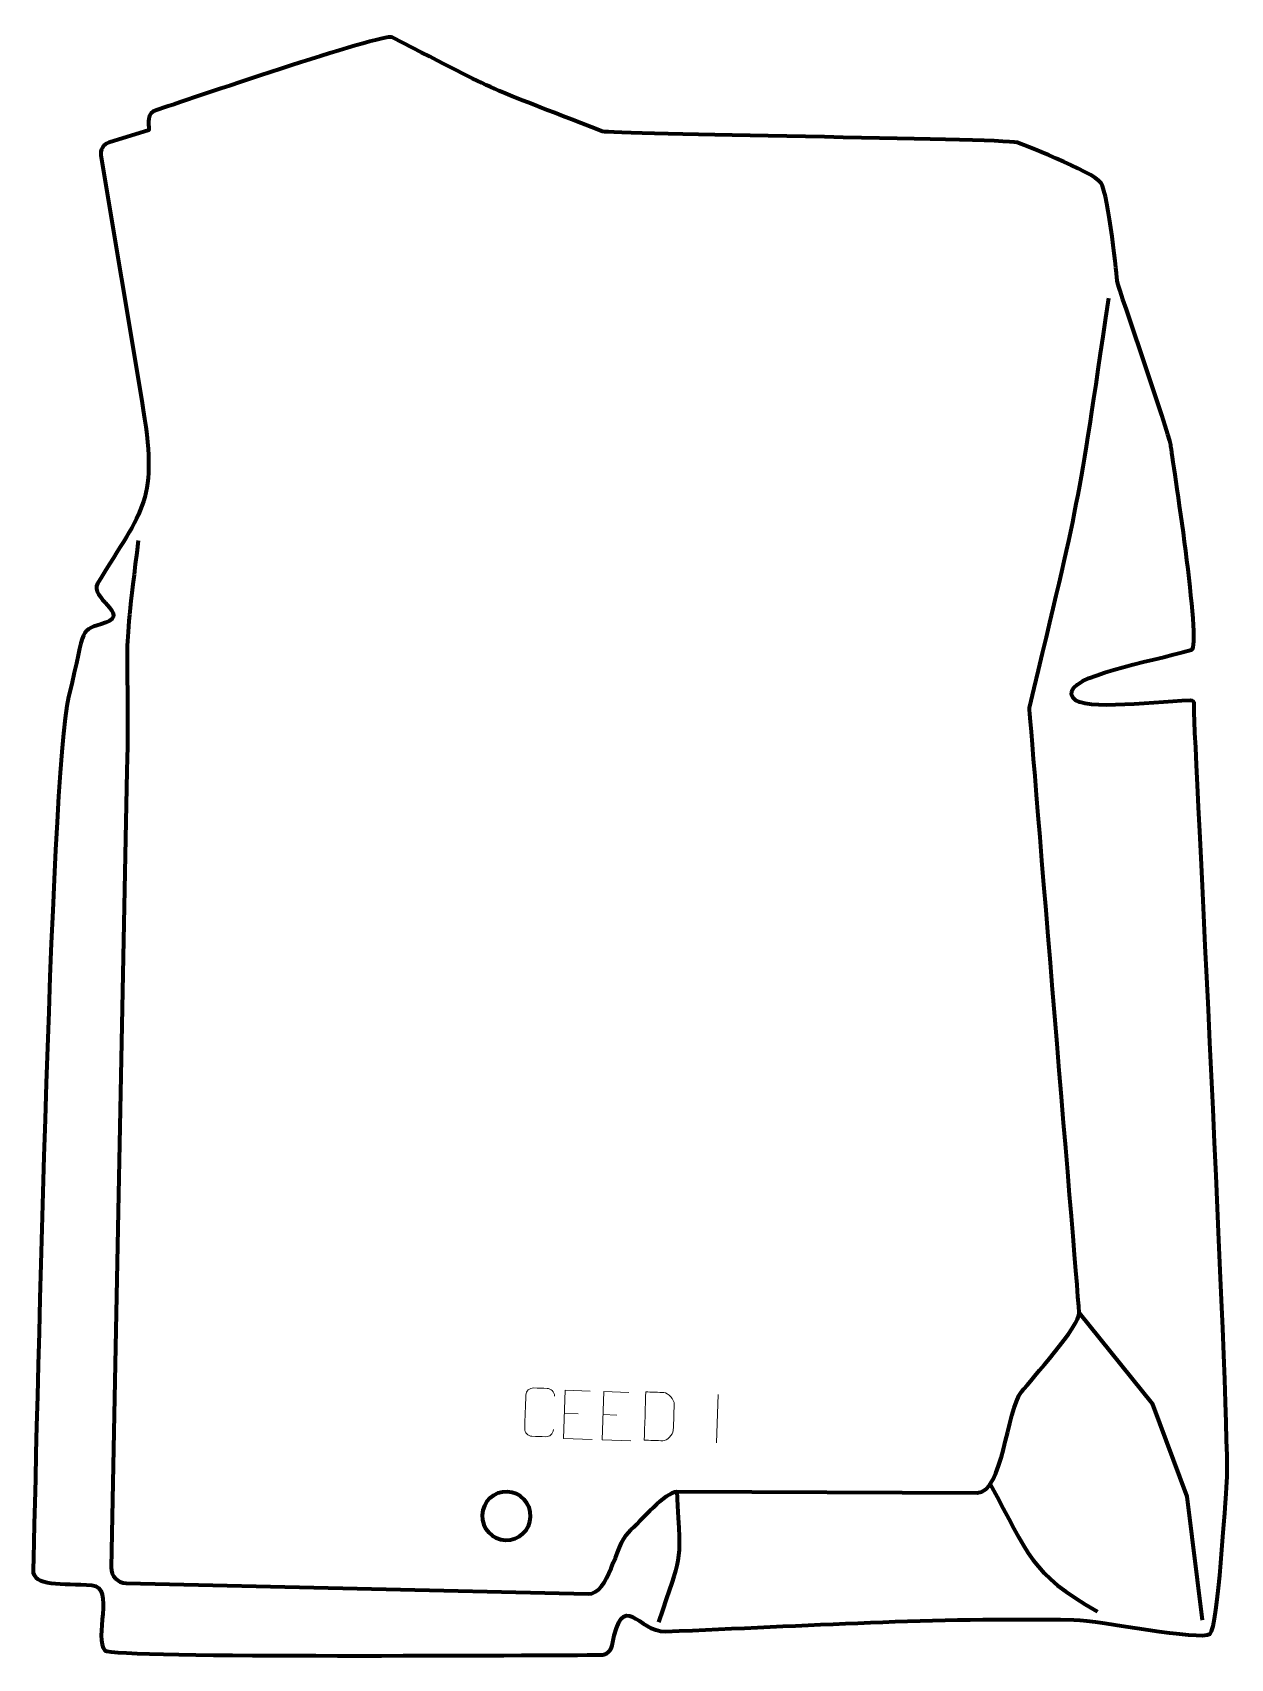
# Model space of a CAD drawing. Header units: millimetres. Extents: x 1942 to 2562, y -13 to 827.
import ezdxf

# ---------------------------------------------------------------- set-up
doc = ezdxf.new("R2010")
doc.units = ezdxf.units.MM
doc.header["$MEASUREMENT"] = 0
doc.layers.add('layer 1', color=7, linetype='Continuous')
doc.layers.add('layer 2', color=7, linetype='Continuous')

msp = doc.modelspace()

# ---------------------------------------------------------------- linework, layer by layer
at = {"layer": 'layer 1', "color": 24, "lineweight": 158}
msp.add_open_spline([(1981.9004, 769.8107), (1981.9004, 769.8107), (2002.5972, 776.2527), (2002.5972, 776.2527), (2002.5972, 776.2527), (2002.3735, 779.9746), (2001.3421, 784.9345), (2006.4851, 786.5959), (2006.4851, 786.5959), (2019.9826, 790.9564), (2123.6404, 826.6784), (2128.5244, 824.1587), (2128.5244, 824.1587), (2188.3476, 793.2955), (2173.3465, 800.287), (2237.0995, 775.6063), (2237.0995, 775.6063), (2241.2431, 774.0022), (2441.3897, 771.9084), (2451.3823, 769.8934), (2451.3823, 769.8934), (2451.3823, 769.8934), (2490.6785, 754.9658), (2494.7023, 748.8949), (2494.7023, 748.8949), (2498.7261, 742.824), (2503.0973, 698.1942), (2503.0973, 698.1942), (2503.0973, 698.1942), (2504.339, 692.403), (2529.7544, 620.6561), (2530.7314, 613.7131), (2530.7314, 613.7131), (2531.6412, 607.2472), (2546.9788, 509.292), (2541.5078, 507.7506), (2541.5078, 507.7506), (2518.7013, 501.3253), (2477.7563, 494.544), (2479.41, 484.7197), (2479.41, 484.7197), (2481.003, 475.2558), (2518.3259, 480.8319), (2540.821, 481.5857), (2540.821, 481.5857), (2543.9551, 481.6907), (2542.6297, 478.3863), (2542.7718, 475.2539), (2542.7718, 475.2539), (2544.4685, 437.858), (2561.6301, 99.1092), (2559.7719, 77.8465), (2559.7719, 77.8465), (2558.9024, 67.8978), (2555.2591, 2.9753), (2551.0769, -0.3889), (2551.0769, -0.3889), (2546.0701, -4.4162), (2494.217, 6.6043), (2480.7238, 6.8202), (2480.7238, 6.8202), (2407.0041, 7.9997), (2344.153, 3.7895), (2269.646, 0.7545), (2269.646, 0.7545), (2255.3974, 0.1741), (2247.603, 23.8369), (2242.0058, -6.463), (2242.0058, -6.463), (2241.4745, -9.3388), (2239.0184, -11.3787), (2236.094, -11.3731), (2236.094, -11.3731), (2211.0658, -11.325), (1983.9235, -13.1955), (1979.9077, -9.0788), (1979.9077, -9.0788), (1973.9057, -2.926), (1985.0977, 23.8172), (1973.1568, 24.652), (1973.1568, 24.652), (1957.878, 25.7201), (1942.4387, 23.8988), (1942.7049, 32.5605), (1942.7049, 32.5605), (1944.5182, 91.5368), (1951.3386, 443.5645), (1961.1009, 483.5605), (1961.1009, 483.5605), (1970.5245, 522.1682), (1965.8027, 516.7499), (1980.3636, 521.9429), (1980.3636, 521.9429), (1992.7337, 526.3547), (1971.5587, 534.8257), (1976.0179, 542.1466), (1976.0179, 542.1466), (2000.003, 581.5252), (2007.7089, 584.0335), (1998.95, 636.4416), (1998.95, 636.4416), (1998.95, 636.4416), (1977.7658, 763.092), (1977.7658, 763.092), (1977.7658, 763.092), (1977.2679, 766.0691), (1979.0184, 768.9136), (1981.9004, 769.8107)], degree=3, knots=[0, 0, 0, 0, 0.03571429, 0.03571429, 0.03571429, 0.03571429, 0.07142857, 0.07142857, 0.07142857, 0.07142857, 0.10714286, 0.10714286, 0.10714286, 0.10714286, 0.14285714, 0.14285714, 0.14285714, 0.14285714, 0.17857143, 0.17857143, 0.17857143, 0.17857143, 0.21428571, 0.21428571, 0.21428571, 0.21428571, 0.25, 0.25, 0.25, 0.25, 0.28571429, 0.28571429, 0.28571429, 0.28571429, 0.32142857, 0.32142857, 0.32142857, 0.32142857, 0.35714286, 0.35714286, 0.35714286, 0.35714286, 0.39285714, 0.39285714, 0.39285714, 0.39285714, 0.42857143, 0.42857143, 0.42857143, 0.42857143, 0.46428571, 0.46428571, 0.46428571, 0.46428571, 0.5, 0.5, 0.5, 0.5, 0.53571429, 0.53571429, 0.53571429, 0.53571429, 0.57142857, 0.57142857, 0.57142857, 0.57142857, 0.60714286, 0.60714286, 0.60714286, 0.60714286, 0.64285714, 0.64285714, 0.64285714, 0.64285714, 0.67857143, 0.67857143, 0.67857143, 0.67857143, 0.71428571, 0.71428571, 0.71428571, 0.71428571, 0.75, 0.75, 0.75, 0.75, 0.78571429, 0.78571429, 0.78571429, 0.78571429, 0.82142857, 0.82142857, 0.82142857, 0.82142857, 0.85714286, 0.85714286, 0.85714286, 0.85714286, 0.89285714, 0.89285714, 0.89285714, 0.89285714, 0.92857143, 0.92857143, 0.92857143, 0.92857143, 1, 1, 1, 1], dxfattribs=at)
at = {"layer": 'layer 1', "color": 250, "lineweight": 9}
for points, knots in [([(2211.673, 105.0289), (2211.4522, 102.7118), (2209.7244, 101.2917), (2207.5776, 101.3559), (2207.5776, 101.3559), (2205.2471, 101.4377), (2202.9167, 101.5191), (2200.5866, 101.6001), (2200.5866, 101.6001), (2198.6591, 101.562), (2196.7539, 103.5142), (2196.8355, 105.5299), (2196.8355, 105.5299), (2197.0374, 111.2964), (2197.2388, 117.0626), (2197.4399, 122.8283), (2197.4399, 122.8283), (2197.5188, 124.965), (2199.3244, 126.6223), (2201.475, 126.5336), (2201.475, 126.5336), (2203.7993, 126.4524), (2206.124, 126.3712), (2208.4486, 126.29), (2208.4486, 126.29), (2210.3953, 126.2575), (2212.3335, 124.6974), (2212.275, 122.2603)], [0, 0, 0, 0, 0.125, 0.125, 0.125, 0.125, 0.25, 0.25, 0.25, 0.25, 0.375, 0.375, 0.375, 0.375, 0.5, 0.5, 0.5, 0.5, 0.625, 0.625, 0.625, 0.625, 0.75, 0.75, 0.75, 0.75, 1, 1, 1, 1]), ([(2230.6618, 124.9168), (2230.6618, 124.9168), (2217.7957, 125.3662), (2217.7957, 125.3662), (2217.7957, 125.3662), (2217.7957, 125.3662), (2216.9245, 100.4279), (2216.9245, 100.4279), (2216.9245, 100.4279), (2216.9245, 100.4279), (2231.7812, 99.9089), (2231.7812, 99.9089)], [0, 0, 0, 0, 0.25, 0.25, 0.25, 0.25, 0.5, 0.5, 0.5, 0.5, 1, 1, 1, 1]), ([(2250.6496, 124.2185), (2250.6496, 124.2185), (2237.7835, 124.668), (2237.7835, 124.668), (2237.7835, 124.668), (2237.7835, 124.668), (2236.9123, 99.7296), (2236.9123, 99.7296), (2236.9123, 99.7296), (2236.9123, 99.7296), (2251.7691, 99.2106), (2251.7691, 99.2106)], [0, 0, 0, 0, 0.25, 0.25, 0.25, 0.25, 0.5, 0.5, 0.5, 0.5, 1, 1, 1, 1]), ([(2258.6161, 99.5988), (2260.9466, 99.5177), (2265.8929, 99.321), (2268.223, 99.2392), (2268.223, 99.2392), (2270.1431, 99.0667), (2273.5833, 102.4903), (2273.6425, 104.5067), (2273.6425, 104.5067), (2273.8436, 110.2733), (2273.9193, 112.4417), (2274.1212, 118.2075), (2274.1212, 118.2075), (2274.1916, 120.3444), (2270.9469, 124.1202), (2268.7954, 124.1818), (2268.7954, 124.1818), (2266.4711, 124.263), (2261.7496, 124.4279), (2259.4249, 124.5091), (2259.4249, 124.5091), (2259.2247, 118.7657), (2258.8172, 105.3425), (2258.6161, 99.5988)], [0, 0, 0, 0, 0.14285714, 0.14285714, 0.14285714, 0.14285714, 0.28571429, 0.28571429, 0.28571429, 0.28571429, 0.42857143, 0.42857143, 0.42857143, 0.42857143, 0.57142857, 0.57142857, 0.57142857, 0.57142857, 0.71428571, 0.71428571, 0.71428571, 0.71428571, 1, 1, 1, 1])]:
    msp.add_open_spline(points, degree=3, knots=knots, dxfattribs=at)
for points in [[(2296.8563, 123.2137), (2296.8563, 123.2137), (2295.9843, 98.2549), (2295.9843, 98.2549)], [(2217.3809, 113.4938), (2217.3809, 113.4938), (2224.5447, 113.2435), (2224.5447, 113.2435)], [(2237.3687, 112.7955), (2237.3687, 112.7955), (2244.5325, 112.5453), (2244.5325, 112.5453)]]:
    msp.add_open_spline(points, degree=3, dxfattribs=at)
at = {"layer": 'layer 1', "color": 250, "lineweight": 200}
msp.add_open_spline([(2186.9639, 47.9718), (2180.0646, 48.2128), (2174.6669, 54.0013), (2174.9079, 60.9006), (2174.9079, 60.9006), (2175.149, 67.7999), (2180.9374, 73.1976), (2187.8367, 72.9566), (2187.8367, 72.9566), (2194.7361, 72.7155), (2200.1337, 66.9271), (2199.8927, 60.0278), (2199.8927, 60.0278), (2199.6517, 53.1285), (2193.8633, 47.7308), (2186.9639, 47.9718)], degree=3, knots=[0, 0, 0, 0, 0.2, 0.2, 0.2, 0.2, 0.4, 0.4, 0.4, 0.4, 0.6, 0.6, 0.6, 0.6, 1, 1, 1, 1], dxfattribs=at)
at = {"layer": 'layer 2', "color": 144, "lineweight": 158}
for points, knots in [([(1997.0973, 564.2259), (1988.0712, 493.202), (1992.7204, 518.381), (1991.2503, 445.3218), (1991.2503, 445.3218), (1991.2503, 445.3218), (1983.1086, 33.8829), (1983.1086, 33.8829), (1983.1086, 33.8829), (1983.0216, 29.4869), (1986.5262, 25.8285), (1990.9218, 25.7267), (1990.9218, 25.7267), (1990.9218, 25.7267), (2229.5963, 20.1987), (2229.5963, 20.1987), (2229.5963, 20.1987), (2240.4372, 19.9477), (2243.5488, 45.2312), (2250.4574, 51.9212), (2250.4574, 51.9212), (2257.0541, 58.3093), (2269.9011, 72.9999), (2275.4718, 72.9776), (2275.4718, 72.9776), (2275.4718, 72.9776), (2430.6624, 72.3566), (2430.6624, 72.3566), (2430.6624, 72.3566), (2443.8915, 72.3037), (2445.9523, 114.9751), (2453.664, 124.609), (2453.664, 124.609), (2458.8441, 131.0803), (2483.9913, 159.0112), (2483.484, 165.342), (2483.484, 165.342), (2481.1504, 194.4598), (2457.6235, 477.3105), (2457.7436, 477.815), (2457.7436, 477.815), (2484.3348, 589.4633), (2482.0205, 576.6107), (2498.7685, 689.4503)], [0, 0, 0, 0, 0.08333333, 0.08333333, 0.08333333, 0.08333333, 0.16666667, 0.16666667, 0.16666667, 0.16666667, 0.25, 0.25, 0.25, 0.25, 0.33333333, 0.33333333, 0.33333333, 0.33333333, 0.41666667, 0.41666667, 0.41666667, 0.41666667, 0.5, 0.5, 0.5, 0.5, 0.58333333, 0.58333333, 0.58333333, 0.58333333, 0.66666667, 0.66666667, 0.66666667, 0.66666667, 0.75, 0.75, 0.75, 0.75, 0.83333333, 0.83333333, 0.83333333, 0.83333333, 1, 1, 1, 1]), ([(2483.484, 165.342), (2483.484, 165.342), (2521.1814, 118.5127), (2521.1814, 118.5127), (2521.1814, 118.5127), (2521.1814, 118.5127), (2538.9874, 70.4483), (2538.9874, 70.4483), (2538.9874, 70.4483), (2538.9874, 70.4483), (2546.9243, 6.6323), (2546.9243, 6.6323)], [0, 0, 0, 0, 0.25, 0.25, 0.25, 0.25, 0.5, 0.5, 0.5, 0.5, 1, 1, 1, 1])]:
    msp.add_open_spline(points, degree=3, knots=knots, dxfattribs=at)
msp.add_open_spline([(2437.3942, 76.8456), (2457.6413, 40.1804), (2457.9005, 30.9594), (2492.8594, 11.0626)], degree=3, dxfattribs=at)
at = {"layer": 'layer 2', "color": 250, "lineweight": 158}
msp.add_open_spline([(2275.4718, 72.9776), (2277.6676, 30.7132), (2277.9769, 42.666), (2266.0487, 5.6429)], degree=3, dxfattribs=at)

doc.saveas('drawing.dxf')
